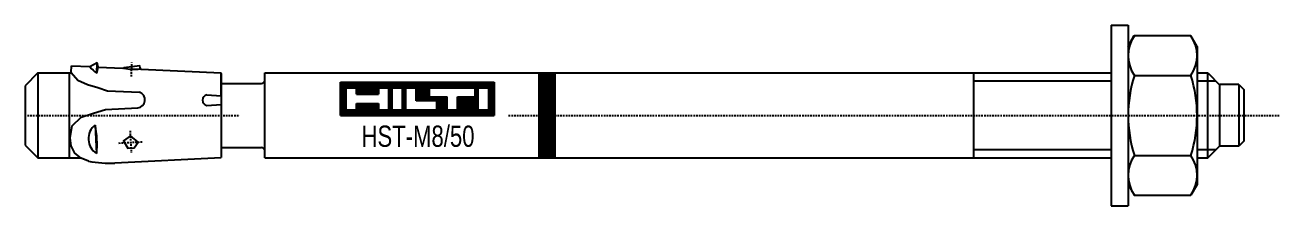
# Model space of a CAD drawing. Header units: millimetres. Extents: x 296 to 4896, y 152 to 3333.
# Drawn here: x 3630.3 to 3748.7, y 1778.1 to 1795.1 of the extents above; entities that cross this region are included whole.
import ezdxf
from ezdxf.enums import TextEntityAlignment as Align

# ---------------------------------------------------------------- set-up
doc = ezdxf.new("R2010")
doc.units = ezdxf.units.MM
doc.linetypes.add('DASHED', pattern=[0.25, 0.15625, -0.09375])
for name, color, linetype in [('1', 1, 'DASHED'), ('10', 1, 'Continuous'), ('2', 3, 'Continuous'), ('3', 4, 'Continuous'), ('4', 2, 'Continuous'), ('951', 1, 'Continuous')]:
    doc.layers.add(name, color=color, linetype=linetype)
doc.styles.get("Standard").update_dxf_attribs({"font": 'arial.ttf'})

# ---------------------------------------------------------------- blocks, each defined once
blk = doc.blocks.new('HST-M8-50')
at = {"layer": '1'}
for p, q in [((-104.98, 3.66), (-104.92, 4.98)), ((-114.77, 0), (-94.77, 0)), ((-69.39, 0), (3.36, 0)), ((-105.1, -1.43), (-104.99, -3.53)), ((-106.15, -2.59), (-103.96, -2.48))]:
    blk.add_line(p, q, dxfattribs=at)
at = {"layer": '1', "linetype": 'Continuous'}
blk.add_arc((-104.68, 9.44), 5.09, 258.4927, 276.2076, dxfattribs=at)
at = {"layer": '10'}
for p, q in [((-85.25, 3.12), (-70.75, 3.12)), ((-85.25, 0), (-85.25, 3.12)), ((-85.22, 3.12), (-85.22, 0)), ((-85.17, 0), (-85.17, 3.12)), ((-85.12, 3.12), (-85.12, 0)), ((-85.06, 0), (-85.06, 3.12)), ((-85.01, 3.12), (-85.01, 0)), ((-84.96, 0), (-84.96, 3.12)), ((-84.91, 3.12), (-84.91, 0)), ((-84.86, 0), (-84.86, 3.12)), ((-84.8, 3.12), (-84.8, 0)), ((-84.75, 0), (-84.75, 3.12)), ((-84.73, 2.6), (-83.75, 2.6)), ((-84.73, 0.52), (-84.73, 2.6)), ((-84.7, 3.12), (-84.7, 2.6)), ((-84.65, 2.6), (-84.65, 3.12)), ((-84.6, 3.12), (-84.6, 2.6)), ((-84.54, 2.6), (-84.54, 3.12)), ((-84.49, 3.12), (-84.49, 2.6)), ((-84.44, 2.6), (-84.44, 3.12)), ((-84.39, 3.12), (-84.39, 2.6)), ((-84.34, 2.6), (-84.34, 3.12)), ((-84.28, 3.12), (-84.28, 2.6)), ((-84.23, 2.6), (-84.23, 3.12)), ((-84.18, 3.12), (-84.18, 2.6)), ((-84.13, 2.6), (-84.13, 3.12)), ((-84.08, 3.12), (-84.08, 2.6)), ((-84.02, 2.6), (-84.02, 3.12)), ((-83.97, 3.12), (-83.97, 2.6)), ((-83.92, 2.6), (-83.92, 3.12)), ((-83.87, 3.12), (-83.87, 2.6)), ((-83.82, 2.6), (-83.82, 3.12)), ((-83.76, 3.12), (-83.76, 2.6)), ((-83.75, 1.99), (-83.75, 2.6)), ((-83.71, 1.99), (-83.71, 3.12)), ((-83.66, 3.12), (-83.66, 1.99)), ((-83.61, 1.99), (-83.61, 3.12)), ((-83.56, 3.12), (-83.56, 1.99)), ((-83.5, 1.99), (-83.5, 3.12)), ((-83.45, 3.12), (-83.45, 1.99)), ((-83.4, 1.99), (-83.4, 3.12)), ((-83.35, 3.12), (-83.35, 1.99)), ((-83.3, 1.99), (-83.3, 3.12)), ((-83.24, 3.12), (-83.24, 1.99)), ((-83.19, 1.99), (-83.19, 3.12)), ((-83.14, 3.12), (-83.14, 1.99)), ((-83.09, 1.99), (-83.09, 3.12)), ((-83.04, 3.12), (-83.04, 1.99)), ((-82.98, 1.99), (-82.98, 3.12)), ((-82.93, 3.12), (-82.93, 1.99)), ((-82.88, 1.99), (-82.88, 3.12)), ((-82.83, 3.12), (-82.83, 1.99)), ((-82.78, 1.99), (-82.78, 3.12)), ((-82.72, 3.12), (-82.72, 1.99)), ((-82.67, 1.99), (-82.67, 3.12)), ((-82.62, 3.12), (-82.62, 1.99)), ((-82.57, 1.99), (-82.57, 3.12)), ((-82.52, 3.12), (-82.52, 1.99)), ((-82.46, 1.99), (-82.46, 3.12)), ((-82.41, 3.12), (-82.41, 1.99)), ((-82.36, 1.99), (-82.36, 3.12)), ((-82.31, 3.12), (-82.31, 1.99)), ((-82.26, 1.99), (-82.26, 3.12)), ((-82.2, 3.12), (-82.2, 1.99)), ((-82.15, 1.99), (-82.15, 3.12)), ((-82.1, 3.12), (-82.1, 1.99)), ((-82.05, 1.99), (-82.05, 3.12)), ((-82, 3.12), (-82, 1.99)), ((-81.94, 1.99), (-81.94, 3.12)), ((-81.89, 3.12), (-81.89, 1.99)), ((-81.84, 1.99), (-81.84, 3.12)), ((-81.79, 3.12), (-81.79, 1.99)), ((-81.74, 1.99), (-81.74, 3.12)), ((-81.68, 3.12), (-81.68, 1.99)), ((-81.67, 1.99), (-81.67, 2.6)), ((-81.67, 2.6), (-80.69, 2.6)), ((-81.63, 2.6), (-81.63, 3.12)), ((-81.58, 3.12), (-81.58, 2.6)), ((-81.53, 2.6), (-81.53, 3.12)), ((-81.48, 3.12), (-81.48, 2.6)), ((-81.42, 2.6), (-81.42, 3.12)), ((-81.37, 3.12), (-81.37, 2.6)), ((-81.32, 2.6), (-81.32, 3.12)), ((-81.27, 3.12), (-81.27, 2.6)), ((-81.22, 2.6), (-81.22, 3.12)), ((-81.16, 3.12), (-81.16, 2.6)), ((-81.11, 2.6), (-81.11, 3.12)), ((-81.06, 3.12), (-81.06, 2.6)), ((-81.01, 2.6), (-81.01, 3.12)), ((-80.96, 3.12), (-80.96, 2.6)), ((-80.9, 2.6), (-80.9, 3.12)), ((-80.85, 3.12), (-80.85, 2.6)), ((-80.8, 2.6), (-80.8, 3.12)), ((-80.75, 3.12), (-80.75, 2.6)), ((-80.7, 2.6), (-80.7, 3.12)), ((-80.69, 0.52), (-80.69, 2.6)), ((-80.64, 3.12), (-80.64, 0)), ((-80.59, 0), (-80.59, 3.12)), ((-80.54, 3.12), (-80.54, 0)), ((-80.49, 0), (-80.49, 3.12)), ((-80.44, 3.12), (-80.44, 0)), ((-80.38, 2.6), (-80.38, 3.12)), ((-80.38, 0.52), (-80.38, 2.6)), ((-80.38, 2.6), (-79.41, 2.6)), ((-80.33, 3.12), (-80.33, 2.6)), ((-80.28, 2.6), (-80.28, 3.12)), ((-80.23, 3.12), (-80.23, 2.6)), ((-80.18, 2.6), (-80.18, 3.12)), ((-80.12, 3.12), (-80.12, 2.6)), ((-80.07, 2.6), (-80.07, 3.12)), ((-80.02, 3.12), (-80.02, 2.6)), ((-79.97, 2.6), (-79.97, 3.12)), ((-79.92, 3.12), (-79.92, 2.6)), ((-79.86, 2.6), (-79.86, 3.12)), ((-79.81, 3.12), (-79.81, 2.6)), ((-79.76, 2.6), (-79.76, 3.12)), ((-79.71, 3.12), (-79.71, 2.6)), ((-79.66, 2.6), (-79.66, 3.12)), ((-79.6, 3.12), (-79.6, 2.6)), ((-79.55, 2.6), (-79.55, 3.12)), ((-79.5, 3.12), (-79.5, 2.6)), ((-79.45, 2.6), (-79.45, 3.12)), ((-79.41, 0.52), (-79.41, 2.6)), ((-79.4, 3.12), (-79.4, 0)), ((-79.34, 0), (-79.34, 3.12)), ((-79.29, 3.12), (-79.29, 0)), ((-79.24, 0), (-79.24, 3.12)), ((-79.19, 3.12), (-79.19, 0)), ((-79.14, 0), (-79.14, 3.12)), ((-79.1, 0.52), (-79.1, 2.6)), ((-79.1, 2.6), (-78.12, 2.6)), ((-79.08, 3.12), (-79.08, 2.6)), ((-79.03, 2.6), (-79.03, 3.12)), ((-78.98, 3.12), (-78.98, 2.6)), ((-78.93, 2.6), (-78.93, 3.12)), ((-78.88, 3.12), (-78.88, 2.6)), ((-78.82, 2.6), (-78.82, 3.12)), ((-78.77, 3.12), (-78.77, 2.6)), ((-78.72, 2.6), (-78.72, 3.12)), ((-78.67, 3.12), (-78.67, 2.6)), ((-78.62, 2.6), (-78.62, 3.12)), ((-78.56, 3.12), (-78.56, 2.6)), ((-78.51, 2.6), (-78.51, 3.12)), ((-78.46, 3.12), (-78.46, 2.6)), ((-78.41, 2.6), (-78.41, 3.12)), ((-78.36, 3.12), (-78.36, 2.6)), ((-78.3, 2.6), (-78.3, 3.12)), ((-78.25, 3.12), (-78.25, 2.6)), ((-78.2, 2.6), (-78.2, 3.12)), ((-78.15, 3.12), (-78.15, 2.6)), ((-78.12, 1.38), (-78.12, 2.6)), ((-78.1, 1.38), (-78.1, 3.12)), ((-78.04, 3.12), (-78.04, 1.38)), ((-77.99, 1.38), (-77.99, 3.12)), ((-77.94, 3.12), (-77.94, 1.38)), ((-77.89, 1.38), (-77.89, 3.12)), ((-77.84, 3.12), (-77.84, 1.38)), ((-77.78, 1.38), (-77.78, 3.12)), ((-77.73, 3.12), (-77.73, 1.38)), ((-77.68, 1.38), (-77.68, 3.12)), ((-77.63, 3.12), (-77.63, 1.38)), ((-77.58, 1.38), (-77.58, 3.12)), ((-77.52, 3.12), (-77.52, 1.38)), ((-77.47, 1.38), (-77.47, 3.12)), ((-77.42, 3.12), (-77.42, 1.38)), ((-77.37, 1.38), (-77.37, 3.12)), ((-77.32, 3.12), (-77.32, 1.38)), ((-77.26, 1.38), (-77.26, 3.12)), ((-77.21, 3.12), (-77.21, 1.38)), ((-77.16, 1.38), (-77.16, 3.12)), ((-77.11, 3.12), (-77.11, 1.38)), ((-77.06, 1.38), (-77.06, 3.12)), ((-77, 3.12), (-77, 1.38)), ((-76.95, 1.38), (-76.95, 3.12)), ((-76.9, 3.12), (-76.9, 1.38)), ((-76.85, 1.38), (-76.85, 3.12)), ((-76.84, 1.74), (-76.84, 2.6)), ((-76.84, 2.6), (-72.55, 2.6)), ((-76.8, 3.12), (-76.8, 2.6)), ((-76.74, 2.6), (-76.74, 3.12)), ((-76.69, 3.12), (-76.69, 2.6)), ((-76.64, 2.6), (-76.64, 3.12)), ((-76.59, 3.12), (-76.59, 2.6)), ((-76.54, 2.6), (-76.54, 3.12)), ((-76.48, 3.12), (-76.48, 2.6)), ((-76.43, 2.6), (-76.43, 3.12)), ((-76.38, 3.12), (-76.38, 2.6)), ((-76.33, 2.6), (-76.33, 3.12)), ((-76.28, 3.12), (-76.28, 2.6)), ((-76.22, 2.6), (-76.22, 3.12)), ((-76.17, 3.12), (-76.17, 2.6)), ((-76.12, 2.6), (-76.12, 3.12)), ((-76.07, 3.12), (-76.07, 2.6)), ((-76.02, 2.6), (-76.02, 3.12)), ((-75.96, 3.12), (-75.96, 2.6)), ((-75.91, 2.6), (-75.91, 3.12)), ((-75.86, 3.12), (-75.86, 2.6)), ((-75.81, 2.6), (-75.81, 3.12)), ((-75.76, 3.12), (-75.76, 2.6)), ((-75.7, 2.6), (-75.7, 3.12)), ((-75.65, 3.12), (-75.65, 2.6)), ((-75.6, 2.6), (-75.6, 3.12)), ((-75.55, 3.12), (-75.55, 2.6)), ((-75.5, 2.6), (-75.5, 3.12)), ((-75.44, 3.12), (-75.44, 2.6)), ((-75.39, 2.6), (-75.39, 3.12)), ((-75.34, 3.12), (-75.34, 2.6)), ((-75.29, 2.6), (-75.29, 3.12)), ((-75.24, 3.12), (-75.24, 2.6)), ((-75.18, 2.6), (-75.18, 3.12)), ((-75.13, 3.12), (-75.13, 2.6)), ((-75.08, 2.6), (-75.08, 3.12)), ((-75.03, 3.12), (-75.03, 2.6)), ((-74.98, 2.6), (-74.98, 3.12)), ((-74.92, 3.12), (-74.92, 2.6)), ((-74.87, 2.6), (-74.87, 3.12)), ((-74.82, 3.12), (-74.82, 2.6)), ((-74.77, 2.6), (-74.77, 3.12)), ((-74.72, 3.12), (-74.72, 2.6)), ((-74.66, 2.6), (-74.66, 3.12)), ((-74.61, 3.12), (-74.61, 2.6)), ((-74.56, 2.6), (-74.56, 3.12)), ((-74.51, 3.12), (-74.51, 2.6)), ((-74.46, 2.6), (-74.46, 3.12)), ((-74.4, 3.12), (-74.4, 2.6)), ((-74.35, 2.6), (-74.35, 3.12)), ((-74.3, 3.12), (-74.3, 2.6)), ((-74.25, 2.6), (-74.25, 3.12)), ((-74.2, 3.12), (-74.2, 2.6)), ((-74.14, 2.6), (-74.14, 3.12)), ((-74.09, 3.12), (-74.09, 2.6)), ((-74.04, 2.6), (-74.04, 3.12)), ((-73.99, 3.12), (-73.99, 2.6)), ((-73.94, 2.6), (-73.94, 3.12)), ((-73.88, 3.12), (-73.88, 2.6)), ((-73.83, 2.6), (-73.83, 3.12)), ((-73.78, 3.12), (-73.78, 2.6)), ((-73.73, 2.6), (-73.73, 3.12)), ((-73.68, 3.12), (-73.68, 2.6)), ((-73.62, 2.6), (-73.62, 3.12)), ((-73.57, 3.12), (-73.57, 2.6)), ((-73.52, 2.6), (-73.52, 3.12)), ((-73.47, 3.12), (-73.47, 2.6)), ((-73.42, 2.6), (-73.42, 3.12)), ((-73.36, 3.12), (-73.36, 2.6)), ((-73.31, 2.6), (-73.31, 3.12)), ((-73.26, 3.12), (-73.26, 2.6)), ((-73.21, 2.6), (-73.21, 3.12)), ((-73.16, 3.12), (-73.16, 2.6)), ((-73.1, 2.6), (-73.1, 3.12)), ((-73.05, 3.12), (-73.05, 2.6)), ((-73, 2.6), (-73, 3.12)), ((-72.95, 3.12), (-72.95, 2.6)), ((-72.9, 2.6), (-72.9, 3.12)), ((-72.84, 3.12), (-72.84, 2.6)), ((-72.79, 2.6), (-72.79, 3.12)), ((-72.74, 3.12), (-72.74, 2.6)), ((-72.69, 2.6), (-72.69, 3.12)), ((-72.64, 3.12), (-72.64, 2.6)), ((-72.58, 2.6), (-72.58, 3.12)), ((-72.55, 1.74), (-72.55, 2.6)), ((-72.53, 3.12), (-72.53, 0)), ((-72.48, 0), (-72.48, 3.12)), ((-72.43, 3.12), (-72.43, 0)), ((-72.38, 0), (-72.38, 3.12)), ((-72.32, 3.12), (-72.32, 0)), ((-72.27, 0), (-72.27, 3.12)), ((-72.25, 0.52), (-72.25, 2.6)), ((-72.25, 2.6), (-71.27, 2.6)), ((-72.22, 3.12), (-72.22, 2.6)), ((-72.17, 2.6), (-72.17, 3.12)), ((-72.12, 3.12), (-72.12, 2.6)), ((-72.06, 2.6), (-72.06, 3.12)), ((-72.01, 3.12), (-72.01, 2.6)), ((-71.96, 2.6), (-71.96, 3.12)), ((-71.91, 3.12), (-71.91, 2.6)), ((-71.86, 2.6), (-71.86, 3.12)), ((-71.8, 3.12), (-71.8, 2.6)), ((-71.75, 2.6), (-71.75, 3.12)), ((-71.7, 3.12), (-71.7, 2.6)), ((-71.65, 2.6), (-71.65, 3.12)), ((-71.6, 3.12), (-71.6, 2.6)), ((-71.54, 2.6), (-71.54, 3.12)), ((-71.49, 3.12), (-71.49, 2.6)), ((-71.44, 2.6), (-71.44, 3.12)), ((-71.39, 3.12), (-71.39, 2.6)), ((-71.34, 2.6), (-71.34, 3.12)), ((-71.28, 3.12), (-71.28, 2.6)), ((-71.27, 0.52), (-71.27, 2.6)), ((-71.23, 0), (-71.23, 3.12)), ((-71.18, 3.12), (-71.18, 0)), ((-71.13, 0), (-71.13, 3.12)), ((-71.08, 3.12), (-71.08, 0)), ((-71.02, 0), (-71.02, 3.12)), ((-70.97, 3.12), (-70.97, 0)), ((-70.92, 0), (-70.92, 3.12)), ((-70.87, 3.12), (-70.87, 0)), ((-70.82, 0), (-70.82, 3.12)), ((-70.76, 3.12), (-70.76, 0)), ((-70.75, 0), (-70.75, 3.12)), ((-83.75, 1.99), (-81.67, 1.99)), ((-76.16, 1.38), (-78.12, 1.38)), ((-76.84, 1.74), (-75.18, 1.74)), ((-76.8, 1.74), (-76.8, 1.38)), ((-76.74, 1.38), (-76.74, 1.74)), ((-76.69, 1.74), (-76.69, 1.38)), ((-76.64, 1.38), (-76.64, 1.74)), ((-76.59, 1.74), (-76.59, 1.38)), ((-76.54, 1.38), (-76.54, 1.74)), ((-76.48, 1.74), (-76.48, 1.38)), ((-76.43, 1.38), (-76.43, 1.74)), ((-76.38, 1.74), (-76.38, 1.38)), ((-76.33, 1.38), (-76.33, 1.74)), ((-76.28, 1.74), (-76.28, 1.38)), ((-76.22, 1.38), (-76.22, 1.74)), ((-76.17, 1.74), (-76.17, 1.38)), ((-76.16, 0.52), (-76.16, 1.38)), ((-76.12, 0), (-76.12, 1.74)), ((-76.07, 1.74), (-76.07, 0)), ((-76.02, 0), (-76.02, 1.74)), ((-75.96, 1.74), (-75.96, 0)), ((-75.91, 0), (-75.91, 1.74)), ((-75.86, 1.74), (-75.86, 0)), ((-75.81, 0), (-75.81, 1.74)), ((-75.76, 1.74), (-75.76, 0)), ((-75.7, 0), (-75.7, 1.74)), ((-75.65, 1.74), (-75.65, 0)), ((-75.6, 0), (-75.6, 1.74)), ((-75.55, 1.74), (-75.55, 0)), ((-75.5, 0), (-75.5, 1.74)), ((-75.44, 1.74), (-75.44, 0)), ((-75.39, 0), (-75.39, 1.74)), ((-75.34, 1.74), (-75.34, 0)), ((-75.29, 0), (-75.29, 1.74)), ((-75.24, 1.74), (-75.24, 0)), ((-75.18, 0.52), (-75.18, 1.74)), ((-74.21, 1.74), (-72.55, 1.74)), ((-74.21, 0.52), (-74.21, 1.74)), ((-74.2, 1.74), (-74.2, 0)), ((-74.14, 0), (-74.14, 1.74)), ((-74.09, 1.74), (-74.09, 0)), ((-74.04, 0), (-74.04, 1.74)), ((-73.99, 1.74), (-73.99, 0)), ((-73.94, 0), (-73.94, 1.74)), ((-73.88, 1.74), (-73.88, 0)), ((-73.83, 0), (-73.83, 1.74)), ((-73.78, 1.74), (-73.78, 0)), ((-73.73, 0), (-73.73, 1.74)), ((-73.68, 1.74), (-73.68, 0)), ((-73.62, 0), (-73.62, 1.74)), ((-73.57, 1.74), (-73.57, 0)), ((-73.52, 0), (-73.52, 1.74)), ((-73.47, 1.74), (-73.47, 0)), ((-73.42, 0), (-73.42, 1.74)), ((-73.36, 1.74), (-73.36, 0)), ((-73.31, 0), (-73.31, 1.74)), ((-73.26, 1.74), (-73.26, 0)), ((-73.21, 0), (-73.21, 1.74)), ((-73.16, 1.74), (-73.16, 0)), ((-73.1, 0), (-73.1, 1.74)), ((-73.05, 1.74), (-73.05, 0)), ((-73, 0), (-73, 1.74)), ((-72.95, 1.74), (-72.95, 0)), ((-72.9, 0), (-72.9, 1.74)), ((-72.84, 1.74), (-72.84, 0)), ((-72.79, 0), (-72.79, 1.74)), ((-72.74, 1.74), (-72.74, 0)), ((-72.69, 0), (-72.69, 1.74)), ((-72.64, 1.74), (-72.64, 0)), ((-72.58, 0), (-72.58, 1.74)), ((-85.25, 0), (-70.75, 0)), ((-84.73, 0.52), (-83.75, 0.52)), ((-84.7, 0.52), (-84.7, 0)), ((-84.65, 0), (-84.65, 0.52)), ((-84.6, 0.52), (-84.6, 0)), ((-84.54, 0), (-84.54, 0.52)), ((-84.49, 0.52), (-84.49, 0)), ((-84.44, 0), (-84.44, 0.52)), ((-84.39, 0.52), (-84.39, 0)), ((-84.34, 0), (-84.34, 0.52)), ((-84.28, 0.52), (-84.28, 0)), ((-84.23, 0), (-84.23, 0.52)), ((-84.18, 0.52), (-84.18, 0)), ((-84.13, 0), (-84.13, 0.52)), ((-84.08, 0.52), (-84.08, 0)), ((-84.02, 0), (-84.02, 0.52)), ((-83.97, 0.52), (-83.97, 0)), ((-83.92, 0), (-83.92, 0.52)), ((-83.87, 0.52), (-83.87, 0)), ((-83.82, 0), (-83.82, 0.52)), ((-83.76, 0.52), (-83.76, 0)), ((-83.75, 1.13), (-81.67, 1.13)), ((-83.75, 0.52), (-83.75, 1.13)), ((-83.71, 0), (-83.71, 1.13)), ((-83.66, 1.13), (-83.66, 0)), ((-83.61, 0), (-83.61, 1.13)), ((-83.56, 1.13), (-83.56, 0)), ((-83.5, 0), (-83.5, 1.13)), ((-83.45, 1.13), (-83.45, 0)), ((-83.4, 0), (-83.4, 1.13)), ((-83.35, 1.13), (-83.35, 0)), ((-83.3, 0), (-83.3, 1.13)), ((-83.24, 1.13), (-83.24, 0)), ((-83.19, 0), (-83.19, 1.13)), ((-83.14, 1.13), (-83.14, 0)), ((-83.09, 0), (-83.09, 1.13)), ((-83.04, 1.13), (-83.04, 0)), ((-82.98, 0), (-82.98, 1.13)), ((-82.93, 1.13), (-82.93, 0)), ((-82.88, 0), (-82.88, 1.13)), ((-82.83, 1.13), (-82.83, 0)), ((-82.78, 0), (-82.78, 1.13)), ((-82.72, 1.13), (-82.72, 0)), ((-82.67, 0), (-82.67, 1.13)), ((-82.62, 1.13), (-82.62, 0)), ((-82.57, 0), (-82.57, 1.13)), ((-82.52, 1.13), (-82.52, 0)), ((-82.46, 0), (-82.46, 1.13)), ((-82.41, 1.13), (-82.41, 0)), ((-82.36, 0), (-82.36, 1.13)), ((-82.31, 1.13), (-82.31, 0)), ((-82.26, 0), (-82.26, 1.13)), ((-82.2, 1.13), (-82.2, 0)), ((-82.15, 0), (-82.15, 1.13)), ((-82.1, 1.13), (-82.1, 0)), ((-82.05, 0), (-82.05, 1.13)), ((-82, 1.13), (-82, 0)), ((-81.94, 0), (-81.94, 1.13)), ((-81.89, 1.13), (-81.89, 0)), ((-81.84, 0), (-81.84, 1.13)), ((-81.79, 1.13), (-81.79, 0)), ((-81.74, 0), (-81.74, 1.13)), ((-81.68, 1.13), (-81.68, 0)), ((-81.67, 1.13), (-81.67, 0.52)), ((-81.67, 0.52), (-80.69, 0.52)), ((-81.63, 0), (-81.63, 0.52)), ((-81.58, 0.52), (-81.58, 0)), ((-81.53, 0), (-81.53, 0.52)), ((-81.48, 0.52), (-81.48, 0)), ((-81.42, 0), (-81.42, 0.52)), ((-81.37, 0.52), (-81.37, 0)), ((-81.32, 0), (-81.32, 0.52)), ((-81.27, 0.52), (-81.27, 0)), ((-81.22, 0), (-81.22, 0.52)), ((-81.16, 0.52), (-81.16, 0)), ((-81.11, 0), (-81.11, 0.52)), ((-81.06, 0.52), (-81.06, 0)), ((-81.01, 0), (-81.01, 0.52)), ((-80.96, 0.52), (-80.96, 0)), ((-80.9, 0), (-80.9, 0.52)), ((-80.85, 0.52), (-80.85, 0)), ((-80.8, 0), (-80.8, 0.52)), ((-80.75, 0.52), (-80.75, 0)), ((-80.7, 0), (-80.7, 0.52)), ((-80.38, 0.52), (-79.41, 0.52)), ((-80.38, 0), (-80.38, 0.52)), ((-80.33, 0.52), (-80.33, 0)), ((-80.28, 0), (-80.28, 0.52)), ((-80.23, 0.52), (-80.23, 0)), ((-80.18, 0), (-80.18, 0.52)), ((-80.12, 0.52), (-80.12, 0)), ((-80.07, 0), (-80.07, 0.52)), ((-80.02, 0.52), (-80.02, 0)), ((-79.97, 0), (-79.97, 0.52)), ((-79.92, 0.52), (-79.92, 0)), ((-79.86, 0), (-79.86, 0.52)), ((-79.81, 0.52), (-79.81, 0)), ((-79.76, 0), (-79.76, 0.52)), ((-79.71, 0.52), (-79.71, 0)), ((-79.66, 0), (-79.66, 0.52)), ((-79.6, 0.52), (-79.6, 0)), ((-79.55, 0), (-79.55, 0.52)), ((-79.5, 0.52), (-79.5, 0)), ((-79.45, 0), (-79.45, 0.52)), ((-79.1, 0.52), (-76.16, 0.52)), ((-79.08, 0.52), (-79.08, 0)), ((-79.03, 0), (-79.03, 0.52)), ((-78.98, 0.52), (-78.98, 0)), ((-78.93, 0), (-78.93, 0.52)), ((-78.88, 0.52), (-78.88, 0)), ((-78.82, 0), (-78.82, 0.52)), ((-78.77, 0.52), (-78.77, 0)), ((-78.72, 0), (-78.72, 0.52)), ((-78.67, 0.52), (-78.67, 0)), ((-78.62, 0), (-78.62, 0.52)), ((-78.56, 0.52), (-78.56, 0)), ((-78.51, 0), (-78.51, 0.52)), ((-78.46, 0.52), (-78.46, 0)), ((-78.41, 0), (-78.41, 0.52)), ((-78.36, 0.52), (-78.36, 0)), ((-78.3, 0), (-78.3, 0.52)), ((-78.25, 0.52), (-78.25, 0)), ((-78.2, 0), (-78.2, 0.52)), ((-78.15, 0.52), (-78.15, 0)), ((-78.1, 0), (-78.1, 0.52)), ((-78.04, 0.52), (-78.04, 0)), ((-77.99, 0), (-77.99, 0.52)), ((-77.94, 0.52), (-77.94, 0)), ((-77.89, 0), (-77.89, 0.52)), ((-77.84, 0.52), (-77.84, 0)), ((-77.78, 0), (-77.78, 0.52)), ((-77.73, 0.52), (-77.73, 0)), ((-77.68, 0), (-77.68, 0.52)), ((-77.63, 0.52), (-77.63, 0)), ((-77.58, 0), (-77.58, 0.52)), ((-77.52, 0.52), (-77.52, 0)), ((-77.47, 0), (-77.47, 0.52)), ((-77.42, 0.52), (-77.42, 0)), ((-77.37, 0), (-77.37, 0.52)), ((-77.32, 0.52), (-77.32, 0)), ((-77.26, 0), (-77.26, 0.52)), ((-77.21, 0.52), (-77.21, 0)), ((-77.16, 0), (-77.16, 0.52)), ((-77.11, 0.52), (-77.11, 0)), ((-77.06, 0), (-77.06, 0.52)), ((-77, 0.52), (-77, 0)), ((-76.95, 0), (-76.95, 0.52)), ((-76.9, 0.52), (-76.9, 0)), ((-76.85, 0), (-76.85, 0.52)), ((-76.8, 0.52), (-76.8, 0)), ((-76.74, 0), (-76.74, 0.52)), ((-76.69, 0.52), (-76.69, 0)), ((-76.64, 0), (-76.64, 0.52)), ((-76.59, 0.52), (-76.59, 0)), ((-76.54, 0), (-76.54, 0.52)), ((-76.48, 0.52), (-76.48, 0)), ((-76.43, 0), (-76.43, 0.52)), ((-76.38, 0.52), (-76.38, 0)), ((-76.33, 0), (-76.33, 0.52)), ((-76.28, 0.52), (-76.28, 0)), ((-76.22, 0), (-76.22, 0.52)), ((-76.17, 0.52), (-76.17, 0)), ((-75.18, 0.52), (-74.21, 0.52)), ((-75.18, 0), (-75.18, 0.52)), ((-75.13, 0.52), (-75.13, 0)), ((-75.08, 0), (-75.08, 0.52)), ((-75.03, 0.52), (-75.03, 0)), ((-74.98, 0), (-74.98, 0.52)), ((-74.92, 0.52), (-74.92, 0)), ((-74.87, 0), (-74.87, 0.52)), ((-74.82, 0.52), (-74.82, 0)), ((-74.77, 0), (-74.77, 0.52)), ((-74.72, 0.52), (-74.72, 0)), ((-74.66, 0), (-74.66, 0.52)), ((-74.61, 0.52), (-74.61, 0)), ((-74.56, 0), (-74.56, 0.52)), ((-74.51, 0.52), (-74.51, 0)), ((-74.46, 0), (-74.46, 0.52)), ((-74.4, 0.52), (-74.4, 0)), ((-74.35, 0), (-74.35, 0.52)), ((-74.3, 0.52), (-74.3, 0)), ((-74.25, 0), (-74.25, 0.52)), ((-72.25, 0.52), (-71.27, 0.52)), ((-72.22, 0.52), (-72.22, 0)), ((-72.17, 0), (-72.17, 0.52)), ((-72.12, 0.52), (-72.12, 0)), ((-72.06, 0), (-72.06, 0.52)), ((-72.01, 0.52), (-72.01, 0)), ((-71.96, 0), (-71.96, 0.52)), ((-71.91, 0.52), (-71.91, 0)), ((-71.86, 0), (-71.86, 0.52)), ((-71.8, 0.52), (-71.8, 0)), ((-71.75, 0), (-71.75, 0.52)), ((-71.7, 0.52), (-71.7, 0)), ((-71.65, 0), (-71.65, 0.52)), ((-71.6, 0.52), (-71.6, 0)), ((-71.54, 0), (-71.54, 0.52)), ((-71.49, 0.52), (-71.49, 0)), ((-71.44, 0), (-71.44, 0.52)), ((-71.39, 0.52), (-71.39, 0)), ((-71.34, 0), (-71.34, 0.52)), ((-71.28, 0.52), (-71.28, 0))]:
    blk.add_line(p, q, dxfattribs=at)
at = {"layer": '2'}
for p, q in [((-12.55, 8.5), (-10.95, 8.5)), ((-12.55, 8.5), (-12.55, -8.5)), ((-10.95, 8.5), (-10.95, -8.5)), ((-10.95, 6.5), (-10.37, 7.51)), ((-10.37, 7.51), (-5.03, 7.51)), ((-4.45, 6.5), (-5.03, 7.51)), ((-4.45, 6.5), (-4.45, -6.5)), ((-108.91, 4.6), (-108.19, 4.97)), ((-108.24, 3.97), (-108.19, 4.97)), ((-108.1, 4.56), (-108.19, 4.97)), ((-113.8, 4), (-115, 2.8)), ((-113.8, 4), (-110.64, 4)), ((-113.8, 4), (-113.8, -4)), ((-110.82, -4), (-110.82, 4)), ((-110.66, 4.03), (-110.62, 4.68)), ((-110.62, 4.68), (-108.91, 4.6)), ((-108.24, 3.97), (-108.1, 4.56)), ((-108.1, 4.56), (-105.79, 4.45)), ((-105.7, 4.51), (-104.18, 4.71)), ((-104.14, 4.46), (-104.18, 4.71)), ((-104.05, 4.37), (-96.51, 4.02)), ((-96.51, 1.86), (-96.51, 4.02)), ((-96.51, 3.95), (-96.51, -3.95)), ((-92.4, -4), (-92.4, 4)), ((-92.4, 4), (-12.55, 4)), ((-66.5, -4), (-66.5, 4)), ((-65, -4), (-65, 4)), ((-25.55, 4), (-25.55, -4)), ((-14.8, 4), (-12.55, 4)), ((-10.37, 3.75), (-5.03, 3.75)), ((-4.45, 4), (-3.45, 4)), ((-3.45, -4), (-3.45, 4)), ((-3.45, 4), (-2.3, 2.85)), ((-115, 2.8), (-115, -2.8)), ((-96.51, 3.02), (-92.71, 3.02)), ((-0.5, 2.9), (-2.3, 2.9)), ((-2.3, -2.85), (-2.3, 2.85)), ((-0.5, 2.9), (0, 2.4)), ((-0.5, 2.9), (-0.5, -2.9)), ((0, -2.4), (0, 2.4)), ((-107.23, 2.33), (-104.22, 2.18)), ((-97.85, 1.93), (-96.51, 1.86)), ((-107.43, 0.55), (-104.37, 0.71)), ((-97.85, 0.95), (-96.51, 1.02)), ((-108.4, -0.91), (-108.26, -3.58)), ((-115, -2.8), (-113.8, -4)), ((-96.51, -3.02), (-92.71, -3.02)), ((-3.45, -4), (-2.3, -2.85)), ((-0.5, -2.9), (-2.3, -2.9)), ((0, -2.4), (-0.5, -2.9)), ((-113.8, -4), (-109.78, -4)), ((-106.53, -4.47), (-96.51, -3.95)), ((-92.4, -4), (-12.55, -4)), ((-14.8, -4), (-12.55, -4)), ((-10.37, -3.75), (-5.03, -3.75)), ((-4.45, -4), (-3.45, -4)), ((-10.95, -6.5), (-10.37, -7.51)), ((-4.45, -6.5), (-5.03, -7.51)), ((-10.37, -7.51), (-5.03, -7.51)), ((-12.55, -8.5), (-10.95, -8.5))]:
    blk.add_line(p, q, dxfattribs=at)
for points in [[(-110.66, 4.03), (-110.02, 3.32), (-109.11, 2.92), (-108.15, 2.63), (-107.23, 2.33)], [(-110.76, -2.11), (-110.55, -0.96), (-109.71, -0.16), (-108.56, 0.22), (-107.43, 0.55)], [(-109.01, -4.29), (-109.72, -4.03), (-110.31, -3.54), (-110.66, -2.87), (-110.76, -2.11)]]:
    blk.add_lwpolyline(points, dxfattribs=at)
blk.add_lwpolyline([(-104.35, -2.5), (-105.07, -1.93), (-105.72, -2.4), (-105.32, -3.09), (-104.7, -3.05)], close=True, dxfattribs=at)
for centre, radius, start, end in [((-7.63, 5.63), 3.32, 145.5615, 214.4385), ((-7.77, 5.63), 3.32, 325.5615, 34.4385), ((-105.84, 7.2), 4.02, 220.2631, 233.3507), ((-105.79, 4.55), 0.101, 267.3502, 334.0901), ((-104.04, 4.47), 0.101, 187.3502, 267.3502), ((1.45, 0), 12.4, 162.383, 197.617), ((-16.85, 0), 12.4, 342.383, 17.617), ((-92.71, 3.33), 0.307, 270, 0), ((-104.45, 1.46), 0.756, 276.1253, 72.1482), ((-97.78, 1.44), 0.495, 98.5979, 261.4021), ((-107.39, -2.19), 1.64, 128.033, 237.967), ((-116.59, -2.68), 8.38, 353.798, 12.202), ((-92.71, -3.33), 0.307, 0, 90), ((-107.05, 5.51), 10, 258.7007, 273), ((-7.63, -5.63), 3.32, 145.5615, 214.4385), ((-7.77, -5.63), 3.32, 325.5615, 34.4385)]:
    blk.add_arc(centre, radius, start, end, dxfattribs=at)
at = {"layer": '4'}
for p, q in [((-66.5, 2.62), (-65.12, 4)), ((-65.26, 4), (-66.5, 2.76)), ((-66.5, 2.9), (-65.4, 4)), ((-65.54, 4), (-66.5, 3.04)), ((-66.5, 3.18), (-65.68, 4)), ((-65.82, 4), (-66.5, 3.32)), ((-66.5, 3.47), (-65.97, 4)), ((-66.11, 4), (-66.5, 3.61)), ((-66.5, 3.75), (-66.25, 4)), ((-66.39, 4), (-66.5, 3.89)), ((-65, 3.98), (-66.5, 2.48)), ((-66.5, 2.33), (-65, 3.83)), ((-65, 3.69), (-66.5, 2.19)), ((-66.5, 2.05), (-65, 3.55)), ((-65, 3.41), (-66.5, 1.91)), ((-66.5, 1.77), (-65, 3.27)), ((-65, 3.13), (-66.5, 1.63)), ((-66.5, 1.49), (-65, 2.99)), ((-65, 2.84), (-66.5, 1.34)), ((-66.5, 1.2), (-65, 2.7)), ((-65, 2.56), (-66.5, 1.06)), ((-66.5, 0.92), (-65, 2.42)), ((-65, 2.28), (-66.5, 0.78)), ((-66.5, 0.64), (-65, 2.14)), ((-65, 2), (-66.5, 0.5)), ((-66.5, 0.35), (-65, 1.85)), ((-65, 1.71), (-66.5, 0.21)), ((-66.5, 0.07), (-65, 1.57)), ((-65, 1.43), (-66.5, -0.07)), ((-66.5, -0.21), (-65, 1.29)), ((-65, 1.15), (-66.5, -0.35)), ((-66.5, -0.49), (-65, 1.01)), ((-65, 0.86), (-66.5, -0.64)), ((-66.5, -0.78), (-65, 0.72)), ((-65, 0.58), (-66.5, -0.92)), ((-66.5, -1.06), (-65, 0.44)), ((-65, 0.3), (-66.5, -1.2)), ((-66.5, -1.34), (-65, 0.16)), ((-65, 0.02), (-66.5, -1.48)), ((-66.5, -1.63), (-65, -0.13)), ((-65, -0.27), (-66.5, -1.77)), ((-66.5, -1.91), (-65, -0.41)), ((-65, -0.55), (-66.5, -2.05)), ((-66.5, -2.19), (-65, -0.69)), ((-65, -0.83), (-66.5, -2.33)), ((-66.5, -2.47), (-65, -0.97)), ((-65, -1.12), (-66.5, -2.62)), ((-66.5, -2.76), (-65, -1.26)), ((-65, -1.4), (-66.5, -2.9)), ((-66.5, -3.04), (-65, -1.54)), ((-65, -1.68), (-66.5, -3.18)), ((-66.5, -3.32), (-65, -1.82)), ((-65, -1.96), (-66.5, -3.46)), ((-66.5, -3.61), (-65, -2.11)), ((-65, -2.25), (-66.5, -3.75)), ((-66.5, -3.89), (-65, -2.39)), ((-65, -2.53), (-66.47, -4)), ((-66.33, -4), (-65, -2.67)), ((-65, -2.81), (-66.19, -4)), ((-66.05, -4), (-65, -2.95)), ((-65, -3.1), (-65.9, -4)), ((-65.76, -4), (-65, -3.24)), ((-65, -3.38), (-65.62, -4)), ((-65.48, -4), (-65, -3.52)), ((-65, -3.66), (-65.34, -4)), ((-65.2, -4), (-65, -3.8)), ((-65, -3.94), (-65.06, -4))]:
    blk.add_line(p, q, dxfattribs=at)
at = {"layer": '951'}
for p, q in [((-12.55, 3.23), (-25.55, 3.23)), ((-2.68, 3.23), (-4.45, 3.23)), ((-12.55, -3.23), (-25.55, -3.23)), ((-2.68, -3.23), (-4.45, -3.23))]:
    blk.add_line(p, q, dxfattribs=at)
at = {"layer": '3', "width": 0.746429}
blk.add_text('HST-M8/50', height=2, dxfattribs=at).set_placement((-77.94, -2.95), align=Align.CENTER)

msp = doc.modelspace()

# ---------------------------------------------------------------- block references
at = {"color": 3}
msp.add_blockref('HST-M8-50', (3745.3, 1786.64), dxfattribs=at)

doc.saveas('drawing.dxf')
